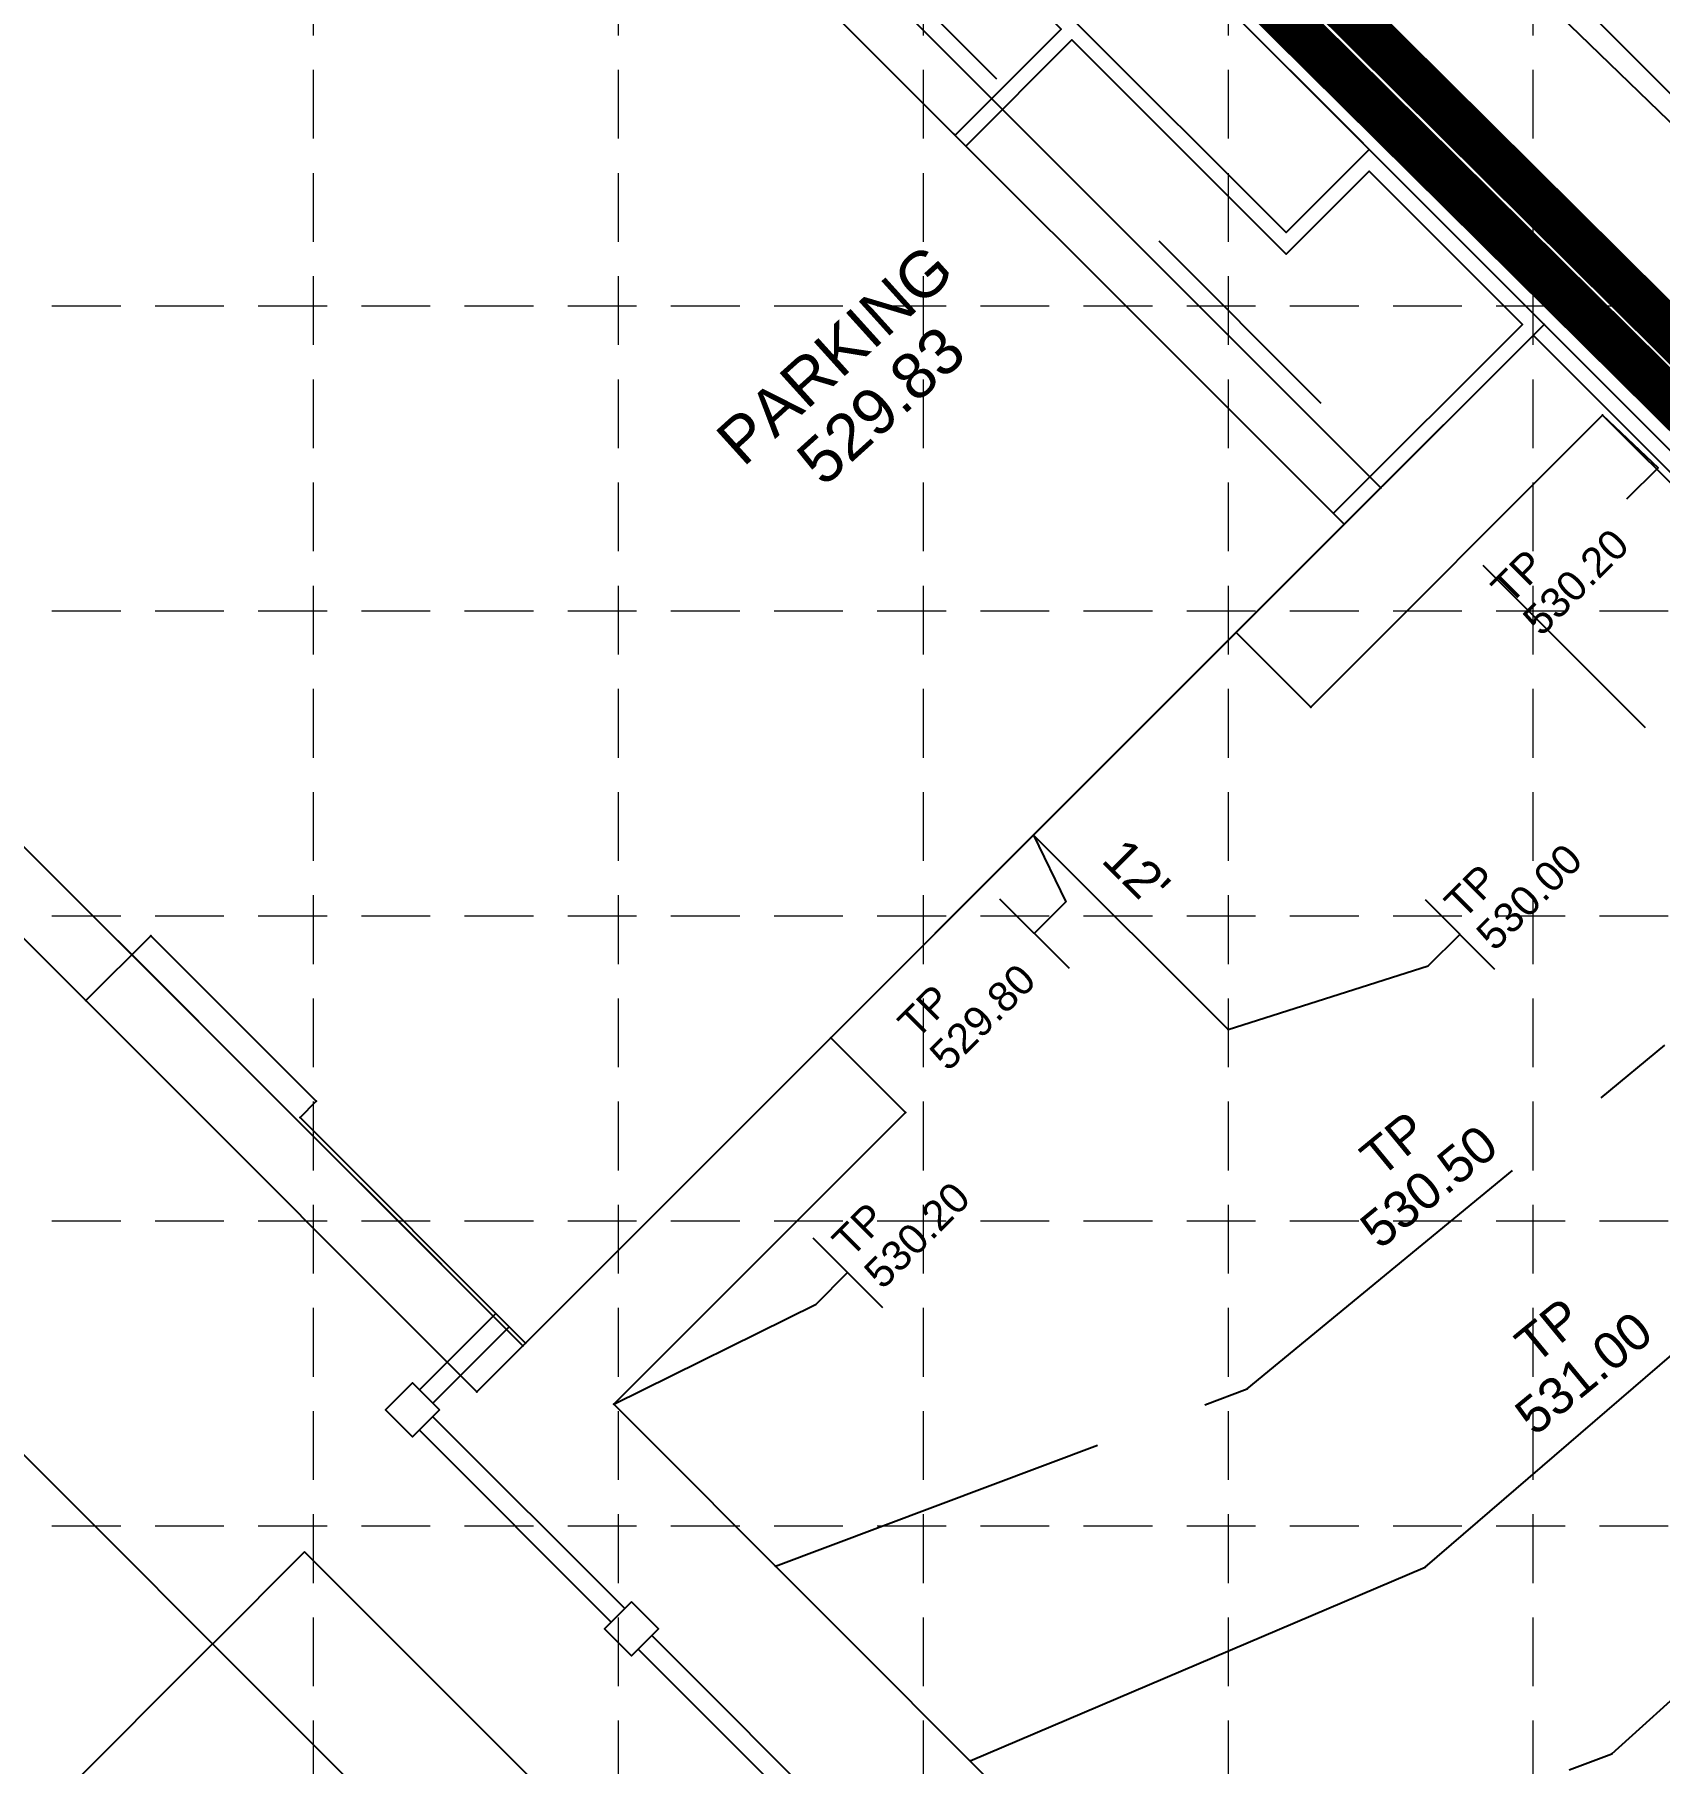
# Model space of a CAD drawing. Header units: inches. Extents: x 4833 to 5685, y 5436 to 5969.
# Drawn here: x 5273.2 to 5344.1, y 5678.8 to 5754.2 of the extents above; entities that cross this region are included whole.
import ezdxf
from ezdxf.enums import TextEntityAlignment as Align

# ---------------------------------------------------------------- set-up
doc = ezdxf.new("R2010")
doc.units = ezdxf.units.IN
doc.header["$LTSCALE"] = 20
doc.header["$MEASUREMENT"] = 0
for name, pattern in [('DASH', [1, 0.5, -0.5]), ('DIMENSION_LINE', [200, 100, 100]), ('HIDDEN', [0.375, 0.25, -0.125]), ('LEADER_LINE', [2, 1, 1]), ('LONG_DASH', [1, 0.75, -0.25])]:
    doc.linetypes.add(name, pattern=pattern)
for name, color, linetype in [('1 LIMITS OF DISTURBANCE', 1, 'DASH'), ('20051228_SURVEY', 14, 'Continuous'), ('BOUNDARY', 14, 'Continuous'), ('GRID', 254, 'HIDDEN'), ('MOVE', 12, 'Continuous'), ('OTL_BLDG', 12, 'Continuous'), ('OTL_BLDG_BOX', 14, 'Continuous'), ('OTL_GARAGE', 14, 'DASH'), ('OTL_PARKING', 9, 'Continuous'), ('PROPOSED_GRADING', 14, 'Continuous'), ('SILT FENCE', 200, 'Continuous'), ('WALLS', 14, 'Continuous')]:
    doc.layers.add(name, color=color, linetype=linetype)
doc.styles.get("Standard").update_dxf_attribs({"font": 'ARIAL.TTF'})

msp = doc.modelspace()

# ---------------------------------------------------------------- linework, layer by layer
at = {"layer": '1 LIMITS OF DISTURBANCE', "const_width": 2, "flags": 128}
msp.add_lwpolyline([(5095.864, 5766.558), (5098.371, 5774.023), (5209.733, 5874.988), (5389.239, 5696.87), (5394.343, 5687.246), (5288.141, 5590.839), (5277.714, 5589.78), (5268.403, 5593.515)], close=True, dxfattribs=at)
at = {"layer": '20051228_SURVEY', "color": 7, "linetype": 'Continuous'}
for p, q in [((5318.5, 5775.691), (5357.685, 5737.631)), ((5352.052, 5731.997), (5312.856, 5770.231))]:
    msp.add_line(p, q, dxfattribs=at)
at = {"layer": 'BOUNDARY', "color": 7, "linetype": 'Continuous', "flags": 128}
msp.add_lwpolyline([(5209.218, 5872.826), (5385.995, 5696.049)], dxfattribs=at)
at = {"layer": 'GRID', "color": 252, "linetype": 'HIDDEN', "lineweight": 0, "ltscale": 0.6}
for p, q in [((5285.404, 5955.136), (5285.404, 5489.577)), ((5298.704, 5955.136), (5298.704, 5489.577)), ((5312.004, 5955.136), (5312.004, 5489.577)), ((5325.304, 5955.136), (5325.304, 5489.577)), ((5338.604, 5955.136), (5338.604, 5489.577)), ((4846.504, 5742.336), (5671.104, 5742.336)), ((4846.504, 5729.036), (5671.104, 5729.036)), ((4846.504, 5715.736), (5671.104, 5715.736)), ((4846.504, 5702.436), (5671.104, 5702.436)), ((4846.504, 5689.136), (5671.104, 5689.136))]:
    msp.add_line(p, q, dxfattribs=at)
at = {"layer": 'MOVE', "color": 7, "linetype": 'Continuous', "flags": 128}
for points in [[(5393.421, 5702.765), (5181.289, 5914.897)], [(5315.284, 5766.76), (5350.639, 5731.405)]]:
    msp.add_lwpolyline(points, dxfattribs=at)
at = {"layer": 'MOVE', "color": 7, "linetype": 'DASH', "flags": 128}
msp.add_lwpolyline([(5120.683, 5777.771), (5208.871, 5858.581), (5367.091, 5700.362), (5278.903, 5619.552), (5120.683, 5777.771)], close=True, dxfattribs=at)
at = {"layer": 'OTL_BLDG', "color": 7, "linetype": 'Continuous'}
for p, q in [((5278.313, 5714.871), (5275.485, 5712.043)), ((5285.532, 5707.653), (5278.313, 5714.871))]:
    msp.add_line(p, q, dxfattribs=at)
at = {"layer": 'OTL_BLDG', "color": 7, "linetype": 'Continuous', "flags": 128}
for points in [[(5304.83, 5758.358), (5330.374, 5732.814)], [(5330.374, 5732.814), (5294.665, 5697.105)], [(5275.485, 5712.043), (5265.644, 5721.883)], [(5284.824, 5706.946), (5285.532, 5707.653)], [(5294.665, 5697.105), (5284.824, 5706.946)], [(5267.634, 5670.604), (5281.01, 5683.98)], [(5281.01, 5683.98), (5297.155, 5667.835)]]:
    msp.add_lwpolyline(points, dxfattribs=at)
at = {"layer": 'OTL_BLDG', "color": 7, "linetype": 'Continuous'}
for p in [(5330.374, 5732.814), (5330.374, 5732.814), (5278.313, 5714.871), (5275.485, 5712.043), (5285.532, 5707.653), (5284.824, 5706.946), (5294.665, 5697.105), (5281.01, 5683.98)]:
    msp.add_point(p, dxfattribs=at)
at = {"layer": 'OTL_BLDG_BOX', "color": 7, "linetype": 'Continuous', "flags": 128}
for points in [[(5207.219, 5859.15), (5331.965, 5734.405)], [(5331.965, 5734.405), (5292.544, 5694.984)], [(5292.544, 5694.984), (5261.873, 5725.655)], [(5247.334, 5717.656), (5309.883, 5655.107)]]:
    msp.add_lwpolyline(points, dxfattribs=at)
at = {"layer": 'OTL_BLDG_BOX', "color": 7, "linetype": 'Continuous'}
for p in [(5331.965, 5734.405), (5292.544, 5694.984)]:
    msp.add_point(p, dxfattribs=at)
at = {"layer": 'OTL_GARAGE', "color": 7, "linetype": 'DASH'}
for p, q in [((5210.991, 5869.639), (5339.095, 5741.535)), ((5339.095, 5741.535), (5294.547, 5696.987)), ((5294.547, 5696.987), (5259.28, 5732.254))]:
    msp.add_line(p, q, dxfattribs=at)
at = {"layer": 'OTL_GARAGE', "color": 7, "linetype": 'Continuous'}
for p in [(5339.095, 5741.535), (5294.547, 5696.987)]:
    msp.add_point(p, dxfattribs=at)
at = {"layer": 'OTL_PARKING', "color": 7, "linetype": 'Continuous'}
for p, q in [((5341.644, 5737.572), (5328.916, 5724.844)), ((5365.003, 5714.212), (5341.644, 5737.572)), ((5328.916, 5724.844), (5325.66, 5728.1)), ((5307.982, 5710.422), (5311.239, 5707.166)), ((5311.239, 5707.166), (5298.511, 5694.438)), ((5298.511, 5694.438), (5328.536, 5664.373))]:
    msp.add_line(p, q, dxfattribs=at)
for p in [(5341.644, 5737.572), (5325.66, 5728.1), (5328.916, 5724.844), (5307.982, 5710.422), (5311.239, 5707.166), (5298.511, 5694.438)]:
    msp.add_point(p, dxfattribs=at)
at = {"layer": 'PROPOSED_GRADING', "color": 35, "linetype": 'LONG_DASH'}
for p, q in [((5326.131, 5695.102), (5344.359, 5710.095)), ((5305.57, 5687.369), (5326.131, 5695.102)), ((5342.041, 5679.192), (5359.132, 5694.628)), ((5321.469, 5671.449), (5342.041, 5679.192))]:
    msp.add_line(p, q, dxfattribs=at)
at = {"layer": 'PROPOSED_GRADING', "color": 35, "linetype": 'Continuous'}
for p, q in [((5333.909, 5687.324), (5350.239, 5701.4)), ((5314.05, 5678.879), (5333.909, 5687.324))]:
    msp.add_line(p, q, dxfattribs=at)
at = {"layer": 'PROPOSED_GRADING', "color": 7, "linetype": 'LEADER_LINE', "flags": 128}
for points in [[(5341.644, 5737.572), (5344.07, 5735.283), (5342.691, 5733.904)], [(5316.821, 5719.261), (5318.232, 5716.348), (5316.853, 5714.969)]]:
    msp.add_lwpolyline(points, dxfattribs=at)
at = {"layer": 'PROPOSED_GRADING', "color": 7, "linetype": 'DIMENSION_LINE', "flags": 128}
msp.add_lwpolyline([(5316.821, 5719.261), (5325.303, 5710.779)], dxfattribs=at)
at = {"layer": 'PROPOSED_GRADING', "color": 7, "linetype": 'Continuous', "flags": 128}
for points in [[(5315.336, 5716.486), (5318.37, 5713.452)], [(5333.898, 5716.446), (5336.931, 5713.412)], [(5307.194, 5701.695), (5310.227, 5698.661)]]:
    msp.add_lwpolyline(points, dxfattribs=at)
at = {"layer": 'PROPOSED_GRADING', "color": 35, "linetype": 'LEADER_LINE', "flags": 128}
for points in [[(5325.303, 5710.779), (5334.036, 5713.55), (5335.414, 5714.929)], [(5298.511, 5694.438), (5307.332, 5698.799), (5308.711, 5700.178)]]:
    msp.add_lwpolyline(points, dxfattribs=at)
at = {"layer": 'PROPOSED_GRADING', "color": 7, "linetype": 'Continuous'}
for p in [(5341.644, 5737.572), (5316.821, 5719.261), (5325.303, 5710.779), (5305.57, 5687.369)]:
    msp.add_point(p, dxfattribs=at)
at = {"layer": 'PROPOSED_GRADING', "color": 35, "linetype": 'Continuous'}
for p in [(5298.511, 5694.438), (5326.131, 5695.102), (5333.909, 5687.324), (5314.05, 5678.879), (5342.041, 5679.192)]:
    msp.add_point(p, dxfattribs=at)
at = {"layer": 'SILT FENCE', "const_width": 2, "flags": 128}
msp.add_lwpolyline([(5380.655, 5677.025), (5391.369, 5687.451), (5384.793, 5698.444), (5208.773, 5872.743)], dxfattribs=at)
at = {"layer": 'WALLS', "color": 7, "linetype": 'Continuous', "flags": 128}
for points in [[(5210.982, 5869.638), (5338.379, 5742.241)], [(5293.979, 5763.542), (5305.057, 5774.62), (5312.336, 5767.342), (5308.712, 5763.718), (5318.021, 5754.409), (5313.395, 5749.783)], [(5293.832, 5697.693), (5229.78, 5761.745), (5216.404, 5748.369), (5208.92, 5755.853)], [(5318.492, 5754.88), (5327.832, 5745.541), (5331.456, 5749.165)], [(5313.866, 5749.312), (5318.492, 5753.938), (5327.832, 5744.598), (5331.456, 5748.222), (5338.144, 5741.534), (5329.894, 5733.284)], [(5313.307, 5749.872), (5313.395, 5749.783)], [(5330.366, 5732.813), (5339.086, 5741.534), (5331.456, 5749.165)], [(5339.086, 5741.534), (5365.677, 5714.943)], [(5338.615, 5741.062), (5365.206, 5714.471), (5365.677, 5714.943)], [(5293.36, 5698.4), (5290.031, 5695.071)], [(5293.95, 5697.811), (5290.62, 5694.482)], [(5290.62, 5693.892), (5298.989, 5685.524)], [(5290.031, 5693.303), (5298.4, 5684.934)], [(5285.022, 5688), (5281.002, 5683.979)], [(5329.454, 5643.568), (5285.022, 5688)], [(5300.168, 5684.345), (5308.726, 5675.787)], [(5299.578, 5683.756), (5308.137, 5675.198)]]:
    msp.add_lwpolyline(points, dxfattribs=at)
for points in [[(5290.915, 5694.187), (5289.736, 5693.009), (5288.558, 5694.187), (5289.736, 5695.366), (5290.915, 5694.187)], [(5299.284, 5685.818), (5298.105, 5684.64), (5299.284, 5683.461), (5300.462, 5684.64), (5299.284, 5685.818)]]:
    msp.add_lwpolyline(points, close=True, dxfattribs=at)

# ---------------------------------------------------------------- texts
at = {"layer": 'PROPOSED_GRADING', "color": 7, "linetype": 'Continuous'}
for s, height, rotation, p in [('PARKING', 2, 42.12444, (5308.817, 5739.489)), ("12'", 1.6, 315, (5320.749, 5717.089))]:
    msp.add_text(s, height=height, rotation=rotation, dxfattribs=at).set_placement(p, align=Align.CENTER)
at = {"layer": 'PROPOSED_GRADING', "color": 35, "linetype": 'Continuous'}
msp.add_text('529.83', height=2, rotation=42.12444, dxfattribs=at).set_placement((5310.829, 5737.264), align=Align.CENTER)
for s, p in [('530.20', (5338.046, 5728.8)), ('TP', (5336.668, 5730.179)), ('530.00', (5336.012, 5715.067)), ('TP', (5334.633, 5716.446)), ('529.80', (5312.17, 5709.826)), ('TP', (5310.791, 5711.205)), ('530.20', (5309.308, 5700.316)), ('TP', (5307.929, 5701.695))]:
    msp.add_text(s, height=1.3, rotation=45, dxfattribs=at).set_placement(p, align=Align.TOP_LEFT)
for s, p in [('TP', (5332.027, 5706.411)), ('530.50', (5333.551, 5704.557)), ('TP', (5338.777, 5698.272)), ('531.00', (5340.301, 5696.419))]:
    msp.add_text(s, height=1.6, rotation=39.43689, dxfattribs=at).set_placement(p, align=Align.TOP_CENTER)

doc.saveas('drawing.dxf')
